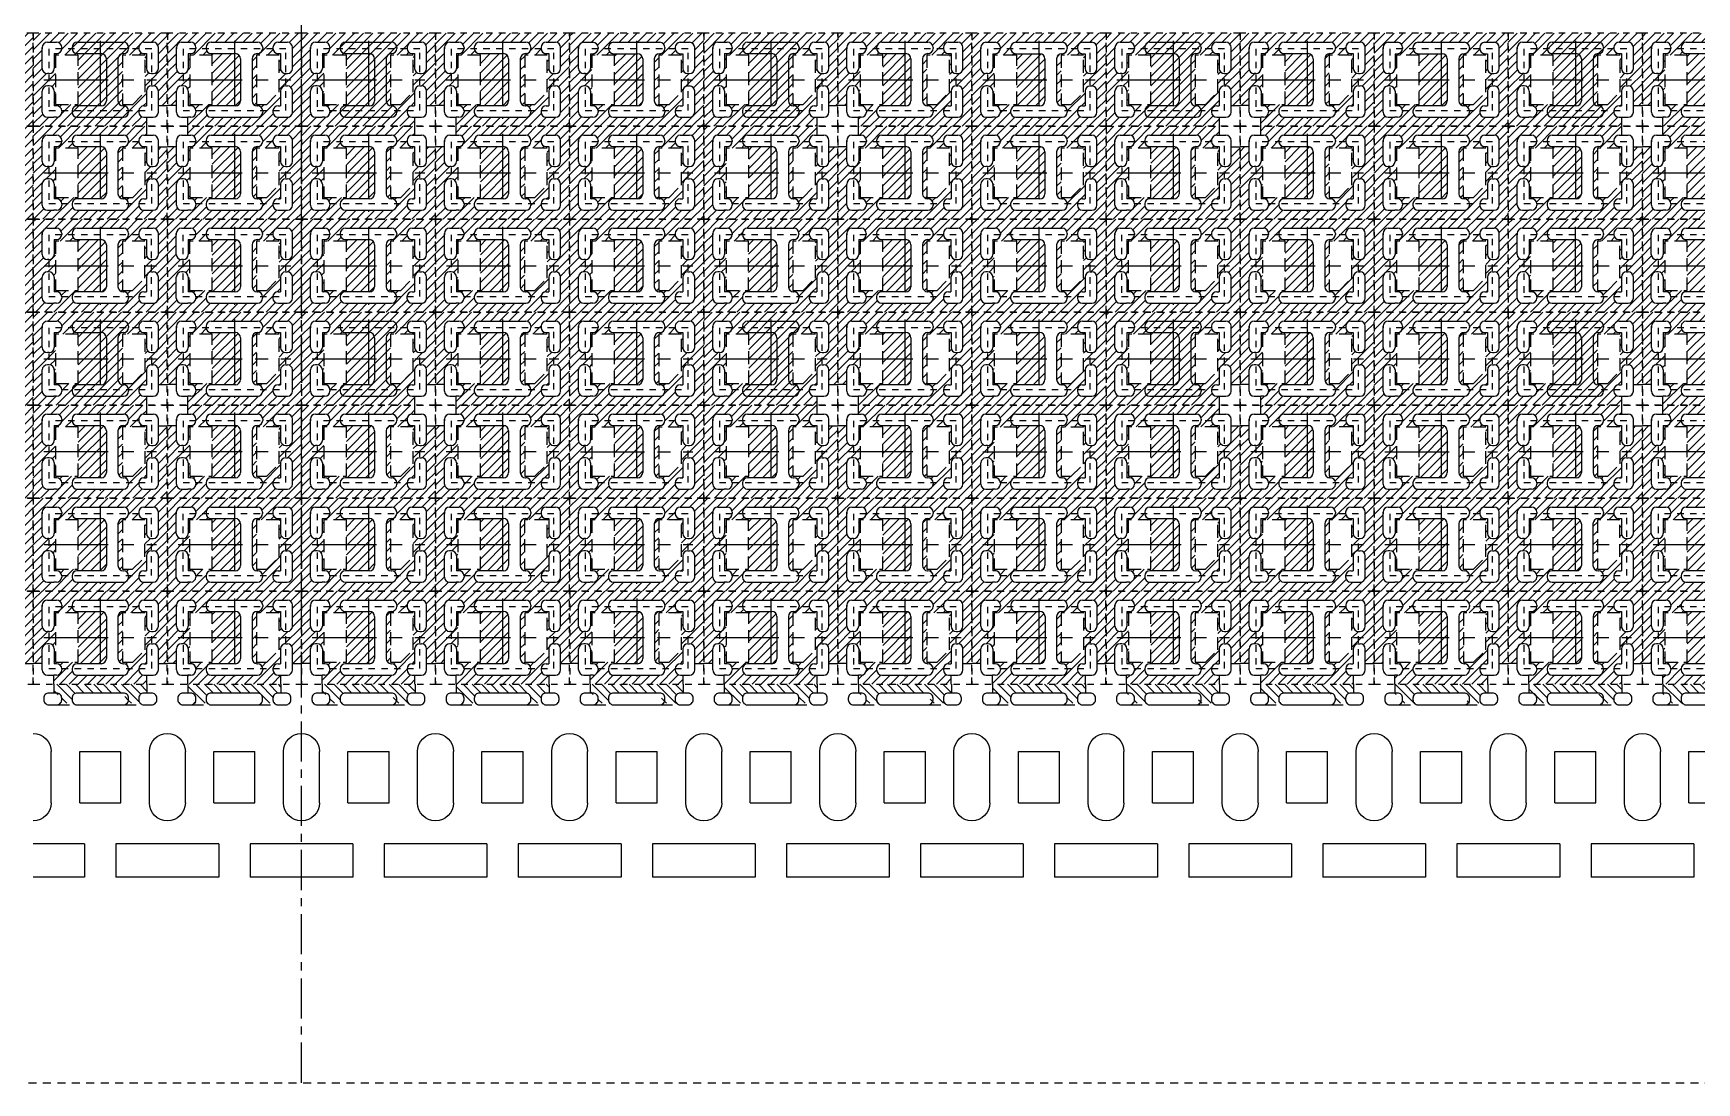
# Model space of a CAD drawing. Extents: x -1061 to -782, y -21 to 162.
# Drawn here: x -1010.1 to -984.2, y 26.06 to 42.4 of the extents above; entities that cross this region are included whole.
import ezdxf

# ---------------------------------------------------------------- set-up
doc = ezdxf.new("R2010")
doc.units = 0
doc.header["$LTSCALE"] = 0.5
for name, pattern in [('CENTER', [2, 1.25, -0.25, 0.25, -0.25]), ('HIDDEN', [0.375, 0.25, -0.125]), ('HIDDEN2', [0.1875, 0.125, -0.0625])]:
    doc.linetypes.add(name, pattern=pattern)
for name, color, linetype in [('B', 5, 'Continuous'), ('C', 1, 'CENTER'), ('H', 4, 'HIDDEN'), ('hatch', 7, 'CENTER'), ('HATCH O-L', 7, 'HIDDEN2'), ('HITACHI', 40, 'HIDDEN'), ('PACKAGE OL', 51, 'HIDDEN2'), ('圖', 7, 'Continuous')]:
    doc.layers.add(name, color=color, linetype=linetype)

# ---------------------------------------------------------------- blocks, each defined once
blk = doc.blocks.new('DFN1006-2L HOR BAR')
at = {"layer": 'hatch'}
h = blk.add_hatch(dxfattribs=at)
h.set_pattern_fill('ANSI31', color=256, scale=0.02)
h.set_pattern_definition([(45, (24.7912, 6.36839), (-0.04490128, 0.04490128), [])])
edge = h.paths.add_edge_path()
edge.add_line((1.042, -0.292), (0.913, -0.292))
edge.add_arc((0.877, -0.327), 0.05, -8.6269, 44.427, ccw=False)
edge.add_arc((0.877, -0.342), 0.05, -90, 8.6269, ccw=False)
edge.add_line((0.877, -0.392), (0.427, -0.392))
edge.add_arc((0.427, -0.342), 0.05, 171.3731, 270, ccw=False)
edge.add_arc((0.427, -0.327), 0.05, 135.573, 188.6269, ccw=False)
edge.add_line((0.392, -0.292), (0.263, -0.292))
edge.add_arc((0.227, -0.327), 0.05, -90, 44.427, ccw=False)
edge.add_line((0.227, -0.377), (0.2, -0.377))
edge.add_line((0.2, -0.377), (0.2, -0.477))
edge.add_line((0.2, -0.477), (1.105, -0.477))
edge.add_line((1.105, -0.477), (1.105, -0.392))
edge.add_line((1.105, -0.392), (1.077, -0.392))
edge.add_arc((1.077, -0.342), 0.05, 171.3731, 270, ccw=False)
edge.add_arc((1.077, -0.327), 0.05, 135.573, 188.6269, ccw=False)
at = {"layer": 'B'}
for p, q in [((0.5, 1.401), (0, 1.401)), ((0.5, 1.077), (0.5, 1.401)), ((1.305, 1.401), (0.805, 1.401)), ((0.805, 1.077), (0.805, 1.401)), ((0.5, 1.077), (0, 1.077)), ((1.305, 1.077), (0.805, 1.077)), ((0.175, 0.676), (0.175, 0.176)), ((0.452, 0.676), (0.852, 0.676)), ((0.452, 0.676), (0.452, 0.176)), ((0.852, 0.676), (0.852, 0.176)), ((1.13, 0.676), (1.13, 0.176)), ((0.452, 0.176), (0.852, 0.176)), ((0.1, -0.327), (0.1, -0.327)), ((0.277, -0.327), (0.277, -0.327)), ((0.377, -0.327), (0.377, -0.327)), ((1.027, -0.327), (1.027, -0.327))]:
    blk.add_line(p, q, dxfattribs=at)
for points in [[(0.152, -0.277), (0.227, -0.277, -0.414214), (0.277, -0.327), (0.277, -0.342, -0.414214), (0.227, -0.392), (0.152, -0.392, -0.414214), (0.102, -0.342), (0.102, -0.327, -0.414214)], [(0.877, -0.277, -0.414214), (0.927, -0.327), (0.927, -0.327), (0.927, -0.342, -0.414214), (0.877, -0.392), (0.427, -0.392, -0.414214), (0.377, -0.342), (0.377, -0.327, -0.414214), (0.427, -0.277)]]:
    blk.add_lwpolyline(points, format="xyb", close=True, dxfattribs=at)
blk.add_lwpolyline([(1.152, -0.277, -0.414214), (1.202, -0.327), (1.202, -0.342, -0.414214), (1.152, -0.392), (1.077, -0.392, -0.414214), (1.027, -0.342), (1.027, -0.327, -0.414214), (1.077, -0.277), (1.155, -0.277)], format="xyb", dxfattribs=at)
for centre, start, end in [((0, 0.676), 0, 90), ((1.305, 0.676), 90, 180), ((0, 0.176), 270, 0), ((1.305, 0.176), 180, 270)]:
    blk.add_arc(centre, 0.175, start, end, dxfattribs=at)
at = {"layer": 'H'}
for p, q in [((0.227, -0.277), (0.427, -0.277)), ((0.877, -0.277), (1.077, -0.277)), ((0.2, -0.479), (0.2, -0.392)), ((1.105, -0.479), (1.105, -0.392)), ((1.205, -0.327), (1.205, -0.327))]:
    blk.add_line(p, q, dxfattribs=at)
blk = doc.blocks.new('DFN1006-2L PACKAGE')
at = {"layer": 'hatch'}
h = blk.add_hatch(dxfattribs=at)
h.set_pattern_fill('ANSI31', color=256, scale=0.02)
h.set_pattern_definition([(45, (528.53349, -41.65396), (-0.0449012806, 0.0449012806), [])])
h.paths.add_polyline_path([(1.205, 0.102), (-0.1, 0.102), (-0.1, -0.803), (1.205, -0.803)])
h.paths.add_polyline_path([(0.037, -0.411), (0.053, -0.411, -0.414214), (0.103, -0.461), (0.103, -0.605), (0.127, -0.605, -0.414214), (0.177, -0.655), (0.177, -0.666, -0.414214), (0.127, -0.716), (0.1, -0.716), (0.037, -0.716, -0.414214), (-0.013, -0.666), (-0.013, -0.461, -0.414214)], flags=16)
h.paths.add_polyline_path([(-0.013, -0.241), (-0.013, -0.036, -0.414214), (0.037, 0.014), (0.127, 0.014, -0.414214), (0.177, -0.036), (0.177, -0.047, -0.414214), (0.127, -0.097), (0.103, -0.097), (0.103, -0.241, -0.414214), (0.053, -0.291), (0.037, -0.291, -0.414214)], flags=16)
h.paths.add_polyline_path([(0.117, -0.111), (0.337, -0.111), (0.337, -0.591), (0.117, -0.591)], flags=16)
h.paths.add_polyline_path([(0.327, -0.605), (0.561, -0.605, 0.414214), (0.611, -0.555), (0.611, -0.147, 0.414214), (0.561, -0.097), (0.327, -0.097, -0.414214), (0.277, -0.047), (0.277, -0.036, -0.414214), (0.327, 0.014), (0.777, 0.014, -0.414214), (0.827, -0.036), (0.827, -0.047, -0.414214), (0.777, -0.097), (0.774, -0.097, 0.414214), (0.724, -0.147), (0.724, -0.555, 0.423299), (0.776, -0.605, -0.423025), (0.827, -0.655), (0.827, -0.666, -0.414214), (0.777, -0.716), (0.327, -0.716, -0.414214), (0.277, -0.666), (0.277, -0.655, -0.414214)], flags=16)
h.paths.add_polyline_path([(0.767, -0.111), (0.987, -0.111), (0.987, -0.471), (0.867, -0.591), (0.767, -0.591)], flags=16)
h.paths.add_polyline_path([(0.977, -0.605), (1.001, -0.605), (1.001, -0.461, -0.414214), (1.051, -0.411), (1.067, -0.411, -0.414214), (1.117, -0.461), (1.117, -0.666, -0.414214), (1.067, -0.716), (1.005, -0.716), (0.977, -0.716, -0.414214), (0.927, -0.666), (0.927, -0.655, -0.414214)], flags=16)
h.paths.add_polyline_path([(0.927, -0.047), (0.927, -0.036, -0.414214), (0.977, 0.014), (1.067, 0.014, -0.414214), (1.117, -0.036), (1.117, -0.241, -0.414214), (1.067, -0.291), (1.051, -0.291, -0.414214), (1.001, -0.241), (1.001, -0.097), (0.977, -0.097, -0.414214)], flags=16)
at = {"layer": 'B'}
for p, q in [((0.037, 0.014), (0.127, 0.014)), ((0.327, 0.014), (0.777, 0.014)), ((0.977, 0.014), (1.067, 0.014)), ((-0.013, -0.241), (-0.013, -0.036)), ((-0.013, -0.036), (-0.013, -0.05)), ((0.103, -0.097), (0.103, -0.241)), ((0.103, -0.097), (0.127, -0.097)), ((0.177, -0.036), (0.177, -0.047)), ((0.277, -0.036), (0.277, -0.047)), ((0.327, -0.097), (0.561, -0.097)), ((0.611, -0.147), (0.611, -0.555)), ((0.724, -0.147), (0.724, -0.555)), ((0.774, -0.097), (0.777, -0.097)), ((0.827, -0.036), (0.827, -0.047)), ((0.927, -0.036), (0.927, -0.047)), ((0.977, -0.097), (1.001, -0.097)), ((1.001, -0.097), (1.001, -0.241)), ((1.117, -0.241), (1.117, -0.036)), ((0.053, -0.291), (0.037, -0.291)), ((0.052, -0.291), (0.052, -0.291)), ((1.051, -0.291), (1.067, -0.291)), ((1.052, -0.291), (1.052, -0.291)), ((-0.013, -0.666), (-0.013, -0.461)), ((0.053, -0.411), (0.037, -0.411)), ((0.052, -0.411), (0.052, -0.411)), ((0.103, -0.461), (0.103, -0.605)), ((1.001, -0.461), (1.001, -0.605)), ((1.051, -0.411), (1.067, -0.411)), ((1.052, -0.411), (1.052, -0.411)), ((1.117, -0.666), (1.117, -0.461)), ((0.127, -0.605), (0.103, -0.605)), ((0.561, -0.605), (0.327, -0.605)), ((0.774, -0.605), (0.777, -0.605)), ((0.977, -0.605), (1.001, -0.605)), ((0.037, -0.716), (0.1, -0.716)), ((0.127, -0.716), (0.1, -0.716)), ((0.177, -0.655), (0.177, -0.666)), ((0.277, -0.655), (0.277, -0.666)), ((0.327, -0.716), (0.777, -0.716)), ((0.827, -0.655), (0.827, -0.666)), ((0.927, -0.655), (0.927, -0.666)), ((0.977, -0.716), (1.005, -0.716)), ((1.005, -0.716), (1.067, -0.716))]:
    blk.add_line(p, q, dxfattribs=at)
for centre, start, end in [((0.037, -0.036), 90, 180), ((0.127, -0.036), 0, 90), ((0.327, -0.036), 90, 180), ((0.777, -0.036), 0, 90), ((0.977, -0.036), 90, 180), ((1.067, -0.036), 0, 90), ((0.127, -0.047), 270, 0), ((0.327, -0.047), 180, 270), ((0.561, -0.147), 0, 90), ((0.774, -0.147), 90, 180), ((0.777, -0.047), 270, 0), ((0.977, -0.047), 180, 270), ((0.037, -0.241), 180, 270), ((0.053, -0.241), 270, 0), ((1.051, -0.241), 180, 270), ((1.067, -0.241), 270, 0), ((0.037, -0.461), 90, 180), ((0.053, -0.461), 0, 90), ((1.051, -0.461), 90, 180), ((1.067, -0.461), 0, 90), ((0.127, -0.655), 0, 90), ((0.327, -0.655), 90, 180), ((0.561, -0.555), 270, 0), ((0.774, -0.555), 180, 270), ((0.777, -0.655), 0, 90), ((0.977, -0.655), 90, 180), ((0.037, -0.666), 180, 270), ((0.127, -0.666), 270, 0), ((0.327, -0.666), 180, 270), ((0.777, -0.666), 270, 0), ((0.977, -0.666), 180, 270), ((1.067, -0.666), 270, 0)]:
    blk.add_arc(centre, 0.05, start, end, dxfattribs=at)
at = {"layer": 'C'}
for p, q in [((0.552, 0.029), (0.552, -0.731)), ((0.005, -0.351), (1.1, -0.351))]:
    blk.add_line(p, q, dxfattribs=at)
at = {"layer": 'H'}
for points in [[(0.337, -0.591), (0.337, -0.111), (0.117, -0.111), (0.117, -0.591)], [(0.867, -0.591), (0.987, -0.471), (0.987, -0.111), (0.767, -0.111), (0.767, -0.591)]]:
    blk.add_lwpolyline(points, close=True, dxfattribs=at)
at = {"layer": 'HATCH O-L'}
blk.add_lwpolyline([(-0.1, 0.102), (-0.1, -0.803), (1.205, -0.803), (1.205, 0.102), (-0.1, 0.102)], dxfattribs=at)
at = {"layer": 'PACKAGE OL'}
blk.add_lwpolyline([(1.052, -0.651), (1.052, -0.051), (0.052, -0.051), (0.052, -0.651)], close=True, dxfattribs=at)
blk = doc.blocks.new('2 LOWER CROSS REF')
at = {"layer": 'hatch'}
h = blk.add_hatch(dxfattribs=at)
h.set_pattern_fill('ANSI31', color=256, scale=0.02)
h.set_pattern_definition([(45, (579.97053, -37.987864), (-0.0449012806, 0.0449012806), [])])
h.paths.add_polyline_path([(0.565, -0.11), (0.565, -0.315, -0.414214), (0.515, -0.365), (0.452, -0.365), (0.425, -0.365, -0.414214), (0.375, -0.315), (0.375, -0.304, -0.414214), (0.425, -0.254), (0.449, -0.254), (0.449, -0.11, -0.414214), (0.499, -0.06), (0.515, -0.06, -0.414214)], flags=16)
h.paths.add_polyline_path([(0.515, 0.06), (0.499, 0.06, -0.414214), (0.449, 0.11), (0.449, 0.254), (0.425, 0.254, -0.414214), (0.375, 0.304), (0.375, 0.315, -0.414214), (0.425, 0.365), (0.515, 0.365, -0.414214), (0.565, 0.315), (0.565, 0.11, -0.414214)], flags=16)
h.paths.add_polyline_path([(0.435, -0.12), (0.315, -0.24), (0.215, -0.24), (0.215, 0.24), (0.435, 0.24)], flags=16)
h.paths.add_polyline_path([(0.275, -0.304), (0.275, -0.315, -0.414214), (0.225, -0.365), (-0.225, -0.365, -0.414214), (-0.275, -0.315), (-0.275, -0.304, -0.414214), (-0.225, -0.254), (0.009, -0.254, 0.414214), (0.059, -0.204), (0.059, 0.204, 0.414214), (0.009, 0.254), (-0.225, 0.254, -0.414214), (-0.275, 0.304), (-0.275, 0.315, -0.414214), (-0.225, 0.365), (0.225, 0.365, -0.414214), (0.275, 0.315), (0.275, 0.304, -0.414214), (0.225, 0.254), (0.222, 0.254, 0.414214), (0.172, 0.204), (0.172, -0.204, 0.423299), (0.224, -0.254, -0.423025)], flags=16)
h.paths.add_polyline_path([(-0.215, -0.24), (-0.435, -0.24), (-0.435, 0.24), (-0.215, 0.24)], flags=16)
h.paths.add_polyline_path([(-0.375, -0.304), (-0.375, -0.315, -0.414214), (-0.425, -0.365), (-0.452, -0.365), (-0.515, -0.365, -0.414214), (-0.565, -0.315), (-0.565, -0.11, -0.414214), (-0.515, -0.06), (-0.499, -0.06, -0.414214), (-0.449, -0.11), (-0.449, -0.254), (-0.425, -0.254, -0.414214)], flags=16)
h.paths.add_polyline_path([(-0.425, 0.254), (-0.449, 0.254), (-0.449, 0.11, -0.414214), (-0.499, 0.06), (-0.515, 0.06, -0.414214), (-0.565, 0.11), (-0.565, 0.315, -0.414214), (-0.515, 0.365), (-0.425, 0.365, -0.414214), (-0.375, 0.315), (-0.375, 0.304, -0.414214)], flags=16)
h.paths.add_polyline_path([(-0.652, 0.452), (-0.652, -0.251), (-0.565, -0.251), (-0.565, -0.315, 0.414214), (-0.515, -0.365), (-0.452, -0.365), (-0.452, -0.452), (0.452, -0.452), (0.452, -0.365), (0.515, -0.365, 0.414214), (0.565, -0.315), (0.565, -0.251), (0.652, -0.251), (0.652, 0.452)])
at = {"layer": 'B'}
for p, q in [((-0.515, 0.365), (-0.425, 0.365)), ((-0.225, 0.365), (0.225, 0.365)), ((0.425, 0.365), (0.515, 0.365)), ((-0.565, 0.11), (-0.565, 0.315)), ((-0.565, 0.315), (-0.565, 0.301)), ((-0.449, 0.254), (-0.449, 0.11)), ((-0.449, 0.254), (-0.425, 0.254)), ((-0.375, 0.315), (-0.375, 0.304)), ((-0.275, 0.315), (-0.275, 0.304)), ((-0.225, 0.254), (0.009, 0.254)), ((0.059, 0.204), (0.059, -0.204)), ((0.172, 0.204), (0.172, -0.204)), ((0.222, 0.254), (0.225, 0.254)), ((0.275, 0.315), (0.275, 0.304)), ((0.375, 0.315), (0.375, 0.304)), ((0.425, 0.254), (0.449, 0.254)), ((0.449, 0.254), (0.449, 0.11)), ((0.565, 0.11), (0.565, 0.315)), ((-0.499, 0.06), (-0.515, 0.06)), ((-0.5, 0.06), (-0.5, 0.06)), ((0.499, 0.06), (0.515, 0.06)), ((0.5, 0.06), (0.5, 0.06)), ((-0.565, -0.315), (-0.565, -0.11)), ((-0.499, -0.06), (-0.515, -0.06)), ((-0.5, -0.06), (-0.5, -0.06)), ((-0.449, -0.11), (-0.449, -0.254)), ((0.449, -0.11), (0.449, -0.254)), ((0.499, -0.06), (0.515, -0.06)), ((0.5, -0.06), (0.5, -0.06)), ((0.565, -0.315), (0.565, -0.11)), ((-0.425, -0.254), (-0.449, -0.254)), ((-0.375, -0.304), (-0.375, -0.315)), ((-0.275, -0.304), (-0.275, -0.315)), ((0.009, -0.254), (-0.225, -0.254)), ((0.222, -0.254), (0.225, -0.254)), ((0.275, -0.304), (0.275, -0.315)), ((0.375, -0.304), (0.375, -0.315)), ((0.425, -0.254), (0.449, -0.254)), ((-0.515, -0.365), (-0.452, -0.365)), ((-0.425, -0.365), (-0.452, -0.365)), ((-0.225, -0.365), (0.225, -0.365)), ((0.425, -0.365), (0.452, -0.365)), ((0.452, -0.365), (0.515, -0.365))]:
    blk.add_line(p, q, dxfattribs=at)
for centre, start, end in [((-0.515, 0.315), 90, 180), ((-0.425, 0.315), 0, 90), ((-0.225, 0.315), 90, 180), ((0.225, 0.315), 0, 90), ((0.425, 0.315), 90, 180), ((0.515, 0.315), 0, 90), ((-0.425, 0.304), 270, 0), ((-0.225, 0.304), 180, 270), ((0.009, 0.204), 0, 90), ((0.222, 0.204), 90, 180), ((0.225, 0.304), 270, 0), ((0.425, 0.304), 180, 270), ((-0.515, 0.11), 180, 270), ((-0.499, 0.11), 270, 0), ((0.499, 0.11), 180, 270), ((0.515, 0.11), 270, 0), ((-0.515, -0.11), 90, 180), ((-0.499, -0.11), 0, 90), ((0.499, -0.11), 90, 180), ((0.515, -0.11), 0, 90), ((-0.515, -0.315), 180, 270), ((-0.425, -0.304), 0, 90), ((-0.425, -0.315), 270, 0), ((-0.225, -0.304), 90, 180), ((-0.225, -0.315), 180, 270), ((0.009, -0.204), 270, 0), ((0.222, -0.204), 180, 270), ((0.225, -0.304), 0, 90), ((0.225, -0.315), 270, 0), ((0.425, -0.304), 90, 180), ((0.425, -0.315), 180, 270), ((0.515, -0.315), 270, 0)]:
    blk.add_arc(centre, 0.05, start, end, dxfattribs=at)
at = {"layer": 'C'}
for p, q in [((0, 0.38), (0, -0.38)), ((-0.548, 0), (0.548, 0))]:
    blk.add_line(p, q, dxfattribs=at)
at = {"layer": 'H', "color": 6}
for p, q in [((-0.565, -0.251), (-0.652, -0.251)), ((0.565, -0.251), (0.652, -0.251)), ((-0.452, -0.452), (-0.452, -0.365)), ((0.452, -0.452), (0.452, -0.365))]:
    blk.add_line(p, q, dxfattribs=at)
at = {"layer": 'H'}
for points in [[(-0.215, -0.24), (-0.215, 0.24), (-0.435, 0.24), (-0.435, -0.24)], [(0.315, -0.24), (0.435, -0.12), (0.435, 0.24), (0.215, 0.24), (0.215, -0.24)]]:
    blk.add_lwpolyline(points, close=True, dxfattribs=at)
at = {"layer": 'HATCH O-L'}
blk.add_lwpolyline([(-0.652, 0.452), (-0.652, -0.452), (0.652, -0.452), (0.652, 0.452), (-0.652, 0.452)], dxfattribs=at)
at = {"layer": 'PACKAGE OL'}
blk.add_lwpolyline([(0.5, -0.3), (0.5, 0.3), (-0.5, 0.3), (-0.5, -0.3)], close=True, dxfattribs=at)
blk = doc.blocks.new('LOWER LEFT CROSS')
at = {"layer": 'hatch'}
h = blk.add_hatch(dxfattribs=at)
h.set_pattern_fill('ANSI31', color=256, scale=0.02)
h.set_pattern_definition([(45, (581.53627, -39.15142), (-0.0449012806, 0.0449012806), [])])
h.paths.add_polyline_path([(-0.215, -0.24), (-0.435, -0.24), (-0.435, 0.24), (-0.215, 0.24)], flags=16)
h.paths.add_polyline_path([(0.215, 0.24), (0.435, 0.24), (0.435, -0.12), (0.315, -0.24), (0.215, -0.24)], flags=16)
h.paths.add_polyline_path([(-0.425, 0.254), (-0.449, 0.254), (-0.449, 0.11, -0.414214), (-0.499, 0.06), (-0.515, 0.06, -0.414214), (-0.565, 0.11), (-0.565, 0.315, -0.414214), (-0.515, 0.365), (-0.425, 0.365, -0.414214), (-0.375, 0.315), (-0.375, 0.304, -0.414214)], flags=16)
h.paths.add_polyline_path([(-0.449, -0.11), (-0.449, -0.254), (-0.425, -0.254, -0.414214), (-0.375, -0.304), (-0.375, -0.315, -0.414214), (-0.425, -0.365), (-0.452, -0.365), (-0.515, -0.365, -0.414214), (-0.565, -0.315), (-0.565, -0.11, -0.414214), (-0.515, -0.06), (-0.499, -0.06, -0.414214)], flags=16)
h.paths.add_polyline_path([(0.375, 0.304), (0.375, 0.315, -0.414214), (0.425, 0.365), (0.515, 0.365, -0.414214), (0.565, 0.315), (0.565, 0.11, -0.414214), (0.515, 0.06), (0.499, 0.06, -0.414214), (0.449, 0.11), (0.449, 0.254), (0.425, 0.254, -0.414214)], flags=16)
h.paths.add_polyline_path([(0.499, -0.06), (0.515, -0.06, -0.414214), (0.565, -0.11), (0.565, -0.315, -0.414214), (0.515, -0.365), (0.452, -0.365), (0.425, -0.365, -0.414214), (0.375, -0.315), (0.375, -0.304, -0.414214), (0.425, -0.254), (0.449, -0.254), (0.449, -0.11, -0.414214)], flags=16)
h.paths.add_polyline_path([(-0.652, 0.452), (-0.652, -0.452), (0.452, -0.452), (0.452, -0.365), (0.515, -0.365, 0.414214), (0.565, -0.315), (0.565, -0.251), (0.652, -0.251), (0.652, 0.452)])
at = {"layer": 'B'}
for p, q in [((-0.515, 0.365), (-0.425, 0.365)), ((-0.225, 0.365), (0.225, 0.365)), ((0.425, 0.365), (0.515, 0.365)), ((-0.565, 0.11), (-0.565, 0.315)), ((-0.565, 0.315), (-0.565, 0.301)), ((-0.449, 0.254), (-0.449, 0.11)), ((-0.449, 0.254), (-0.425, 0.254)), ((-0.375, 0.315), (-0.375, 0.304)), ((-0.275, 0.315), (-0.275, 0.304)), ((-0.225, 0.254), (0.009, 0.254)), ((0.059, 0.204), (0.059, -0.204)), ((0.172, 0.204), (0.172, -0.204)), ((0.222, 0.254), (0.225, 0.254)), ((0.275, 0.315), (0.275, 0.304)), ((0.375, 0.315), (0.375, 0.304)), ((0.425, 0.254), (0.449, 0.254)), ((0.449, 0.254), (0.449, 0.11)), ((0.565, 0.11), (0.565, 0.315)), ((-0.499, 0.06), (-0.515, 0.06)), ((-0.5, 0.06), (-0.5, 0.06)), ((0.499, 0.06), (0.515, 0.06)), ((0.5, 0.06), (0.5, 0.06)), ((-0.565, -0.315), (-0.565, -0.11)), ((-0.499, -0.06), (-0.515, -0.06)), ((-0.5, -0.06), (-0.5, -0.06)), ((-0.449, -0.11), (-0.449, -0.254)), ((0.449, -0.11), (0.449, -0.254)), ((0.499, -0.06), (0.515, -0.06)), ((0.5, -0.06), (0.5, -0.06)), ((0.565, -0.315), (0.565, -0.11)), ((-0.425, -0.254), (-0.449, -0.254)), ((-0.375, -0.304), (-0.375, -0.315)), ((-0.275, -0.304), (-0.275, -0.315)), ((0.009, -0.254), (-0.225, -0.254)), ((0.222, -0.254), (0.225, -0.254)), ((0.275, -0.304), (0.275, -0.315)), ((0.375, -0.304), (0.375, -0.315)), ((0.425, -0.254), (0.449, -0.254)), ((-0.515, -0.365), (-0.452, -0.365)), ((-0.425, -0.365), (-0.452, -0.365)), ((-0.225, -0.365), (0.225, -0.365)), ((0.425, -0.365), (0.452, -0.365)), ((0.452, -0.365), (0.515, -0.365))]:
    blk.add_line(p, q, dxfattribs=at)
for centre, start, end in [((-0.515, 0.315), 90, 180), ((-0.425, 0.315), 0, 90), ((-0.225, 0.315), 90, 180), ((0.225, 0.315), 0, 90), ((0.425, 0.315), 90, 180), ((0.515, 0.315), 0, 90), ((-0.425, 0.304), 270, 0), ((-0.225, 0.304), 180, 270), ((0.009, 0.204), 0, 90), ((0.222, 0.204), 90, 180), ((0.225, 0.304), 270, 0), ((0.425, 0.304), 180, 270), ((-0.515, 0.11), 180, 270), ((-0.499, 0.11), 270, 0), ((0.499, 0.11), 180, 270), ((0.515, 0.11), 270, 0), ((-0.515, -0.11), 90, 180), ((-0.499, -0.11), 0, 90), ((0.499, -0.11), 90, 180), ((0.515, -0.11), 0, 90), ((-0.515, -0.315), 180, 270), ((-0.425, -0.304), 0, 90), ((-0.425, -0.315), 270, 0), ((-0.225, -0.304), 90, 180), ((-0.225, -0.315), 180, 270), ((0.009, -0.204), 270, 0), ((0.222, -0.204), 180, 270), ((0.225, -0.304), 0, 90), ((0.225, -0.315), 270, 0), ((0.425, -0.304), 90, 180), ((0.425, -0.315), 180, 270), ((0.515, -0.315), 270, 0)]:
    blk.add_arc(centre, 0.05, start, end, dxfattribs=at)
at = {"layer": 'C'}
for p, q in [((0, 0.38), (0, -0.38)), ((-0.548, 0), (0.548, 0))]:
    blk.add_line(p, q, dxfattribs=at)
at = {"layer": 'H', "color": 6}
for p, q in [((0.565, -0.251), (0.652, -0.251)), ((0.452, -0.452), (0.452, -0.365))]:
    blk.add_line(p, q, dxfattribs=at)
at = {"layer": 'H'}
for points in [[(-0.215, -0.24), (-0.215, 0.24), (-0.435, 0.24), (-0.435, -0.24)], [(0.315, -0.24), (0.435, -0.12), (0.435, 0.24), (0.215, 0.24), (0.215, -0.24)]]:
    blk.add_lwpolyline(points, close=True, dxfattribs=at)
at = {"layer": 'HATCH O-L'}
blk.add_lwpolyline([(-0.652, 0.452), (-0.652, -0.452), (0.652, -0.452), (0.652, 0.452), (-0.652, 0.452)], dxfattribs=at)
at = {"layer": 'PACKAGE OL'}
blk.add_lwpolyline([(0.5, -0.3), (0.5, 0.3), (-0.5, 0.3), (-0.5, -0.3)], close=True, dxfattribs=at)
blk = doc.blocks.new('LOWER CROSS REF')
at = {"layer": 'hatch'}
h = blk.add_hatch(dxfattribs=at)
h.set_pattern_fill('ANSI31', color=256, scale=0.02)
h.set_pattern_definition([(45, (581.53627, -39.14559), (-0.0449012806, 0.0449012806), [])])
h.paths.add_polyline_path([(0.652, -0.452), (0.652, 0.452), (-0.652, 0.452), (-0.652, -0.251), (-0.565, -0.251), (-0.565, -0.11, -0.414214), (-0.515, -0.06), (-0.499, -0.06, -0.414214), (-0.449, -0.11), (-0.449, -0.254), (-0.425, -0.254, -0.414214), (-0.375, -0.304), (-0.375, -0.315, -0.414214), (-0.425, -0.365), (-0.452, -0.365), (-0.452, -0.452)])
h.paths.add_polyline_path([(-0.275, -0.315), (-0.275, -0.304, -0.414214), (-0.225, -0.254), (0.009, -0.254, 0.414214), (0.059, -0.204), (0.059, 0.204, 0.414214), (0.009, 0.254), (-0.225, 0.254, -0.414214), (-0.275, 0.304), (-0.275, 0.315, -0.414214), (-0.225, 0.365), (0.225, 0.365, -0.414214), (0.275, 0.315), (0.275, 0.304, -0.414214), (0.225, 0.254), (0.222, 0.254, 0.414214), (0.172, 0.204), (0.172, -0.204, 0.414214), (0.222, -0.254), (0.225, -0.254, -0.414214), (0.275, -0.304), (0.275, -0.315, -0.414214), (0.225, -0.365), (-0.225, -0.365, -0.414214)], flags=16)
h.paths.add_polyline_path([(-0.435, -0.24), (-0.435, 0.24), (-0.215, 0.24), (-0.215, -0.24)], flags=16)
h.paths.add_polyline_path([(-0.499, 0.06), (-0.515, 0.06, -0.414214), (-0.565, 0.11), (-0.565, 0.315, -0.414214), (-0.515, 0.365), (-0.425, 0.365, -0.414214), (-0.375, 0.315), (-0.375, 0.304, -0.414214), (-0.425, 0.254), (-0.449, 0.254), (-0.449, 0.11, -0.414214)], flags=16)
h.paths.add_polyline_path([(0.215, -0.24), (0.215, 0.24), (0.435, 0.24), (0.435, -0.12), (0.315, -0.24)], flags=16)
h.paths.add_polyline_path([(0.375, -0.315), (0.375, -0.304, -0.414214), (0.425, -0.254), (0.449, -0.254), (0.449, -0.11, -0.414214), (0.499, -0.06), (0.515, -0.06, -0.414214), (0.565, -0.11), (0.565, -0.315, -0.414214), (0.515, -0.365), (0.452, -0.365), (0.425, -0.365, -0.414214)], flags=16)
h.paths.add_polyline_path([(0.449, 0.11), (0.449, 0.254), (0.425, 0.254, -0.414214), (0.375, 0.304), (0.375, 0.315, -0.414214), (0.425, 0.365), (0.515, 0.365, -0.414214), (0.565, 0.315), (0.565, 0.11, -0.414214), (0.515, 0.06), (0.499, 0.06, -0.414214)], flags=16)
at = {"layer": 'B'}
for p, q in [((-0.515, 0.365), (-0.425, 0.365)), ((-0.225, 0.365), (0.225, 0.365)), ((0.425, 0.365), (0.515, 0.365)), ((-0.565, 0.11), (-0.565, 0.315)), ((-0.565, 0.315), (-0.565, 0.301)), ((-0.449, 0.254), (-0.449, 0.11)), ((-0.449, 0.254), (-0.425, 0.254)), ((-0.375, 0.315), (-0.375, 0.304)), ((-0.275, 0.315), (-0.275, 0.304)), ((-0.225, 0.254), (0.009, 0.254)), ((0.059, 0.204), (0.059, -0.204)), ((0.172, 0.204), (0.172, -0.204)), ((0.222, 0.254), (0.225, 0.254)), ((0.275, 0.315), (0.275, 0.304)), ((0.375, 0.315), (0.375, 0.304)), ((0.425, 0.254), (0.449, 0.254)), ((0.449, 0.254), (0.449, 0.11)), ((0.565, 0.11), (0.565, 0.315)), ((-0.499, 0.06), (-0.515, 0.06)), ((-0.5, 0.06), (-0.5, 0.06)), ((0.499, 0.06), (0.515, 0.06)), ((0.5, 0.06), (0.5, 0.06)), ((-0.565, -0.315), (-0.565, -0.11)), ((-0.499, -0.06), (-0.515, -0.06)), ((-0.5, -0.06), (-0.5, -0.06)), ((-0.449, -0.11), (-0.449, -0.254)), ((0.449, -0.11), (0.449, -0.254)), ((0.499, -0.06), (0.515, -0.06)), ((0.5, -0.06), (0.5, -0.06)), ((0.565, -0.315), (0.565, -0.11)), ((-0.425, -0.254), (-0.449, -0.254)), ((-0.375, -0.304), (-0.375, -0.315)), ((-0.275, -0.304), (-0.275, -0.315)), ((0.009, -0.254), (-0.225, -0.254)), ((0.222, -0.254), (0.225, -0.254)), ((0.275, -0.304), (0.275, -0.315)), ((0.375, -0.304), (0.375, -0.315)), ((0.425, -0.254), (0.449, -0.254)), ((-0.515, -0.365), (-0.452, -0.365)), ((-0.425, -0.365), (-0.452, -0.365)), ((-0.225, -0.365), (0.225, -0.365)), ((0.425, -0.365), (0.452, -0.365)), ((0.452, -0.365), (0.515, -0.365))]:
    blk.add_line(p, q, dxfattribs=at)
for centre, start, end in [((-0.515, 0.315), 90, 180), ((-0.425, 0.315), 0, 90), ((-0.225, 0.315), 90, 180), ((0.225, 0.315), 0, 90), ((0.425, 0.315), 90, 180), ((0.515, 0.315), 0, 90), ((-0.425, 0.304), 270, 0), ((-0.225, 0.304), 180, 270), ((0.009, 0.204), 0, 90), ((0.222, 0.204), 90, 180), ((0.225, 0.304), 270, 0), ((0.425, 0.304), 180, 270), ((-0.515, 0.11), 180, 270), ((-0.499, 0.11), 270, 0), ((0.499, 0.11), 180, 270), ((0.515, 0.11), 270, 0), ((-0.515, -0.11), 90, 180), ((-0.499, -0.11), 0, 90), ((0.499, -0.11), 90, 180), ((0.515, -0.11), 0, 90), ((-0.515, -0.315), 180, 270), ((-0.425, -0.304), 0, 90), ((-0.425, -0.315), 270, 0), ((-0.225, -0.304), 90, 180), ((-0.225, -0.315), 180, 270), ((0.009, -0.204), 270, 0), ((0.222, -0.204), 180, 270), ((0.225, -0.304), 0, 90), ((0.225, -0.315), 270, 0), ((0.425, -0.304), 90, 180), ((0.425, -0.315), 180, 270), ((0.515, -0.315), 270, 0)]:
    blk.add_arc(centre, 0.05, start, end, dxfattribs=at)
at = {"layer": 'C'}
for p, q in [((0, 0.38), (0, -0.38)), ((-0.548, 0), (0.548, 0))]:
    blk.add_line(p, q, dxfattribs=at)
at = {"layer": 'H', "color": 6}
for p, q in [((-0.565, -0.251), (-0.652, -0.251)), ((-0.452, -0.452), (-0.452, -0.365))]:
    blk.add_line(p, q, dxfattribs=at)
at = {"layer": 'H'}
for points in [[(-0.215, -0.24), (-0.215, 0.24), (-0.435, 0.24), (-0.435, -0.24)], [(0.315, -0.24), (0.435, -0.12), (0.435, 0.24), (0.215, 0.24), (0.215, -0.24)]]:
    blk.add_lwpolyline(points, close=True, dxfattribs=at)
at = {"layer": 'HATCH O-L'}
blk.add_lwpolyline([(-0.652, 0.452), (-0.652, -0.452), (0.652, -0.452), (0.652, 0.452), (-0.652, 0.452)], dxfattribs=at)
at = {"layer": 'PACKAGE OL'}
blk.add_lwpolyline([(0.5, -0.3), (0.5, 0.3), (-0.5, 0.3), (-0.5, -0.3)], close=True, dxfattribs=at)
blk = doc.blocks.new('UPPER RIGHT CROSS')
at = {"layer": 'hatch'}
h = blk.add_hatch(dxfattribs=at)
h.set_pattern_fill('ANSI31', color=256, scale=0.02)
h.set_pattern_definition([(45, (579.97371, -40.20884), (-0.0449012806, 0.0449012806), [])])
h.paths.add_polyline_path([(-0.652, 0.452), (-0.652, -0.452), (0.652, -0.452), (0.652, 0.251), (0.565, 0.251), (0.565, 0.11, -0.414214), (0.515, 0.06), (0.499, 0.06, -0.414214), (0.449, 0.11), (0.449, 0.254), (0.425, 0.254, -0.414214), (0.375, 0.304), (0.375, 0.315, -0.414214), (0.425, 0.365), (0.452, 0.365), (0.452, 0.452)])
h.paths.add_polyline_path([(-0.375, 0.315), (-0.375, 0.304, -0.414214), (-0.425, 0.254), (-0.449, 0.254), (-0.449, 0.11, -0.414214), (-0.499, 0.06), (-0.515, 0.06, -0.414214), (-0.565, 0.11), (-0.565, 0.315, -0.414214), (-0.515, 0.365), (-0.425, 0.365, -0.414214)], flags=16)
h.paths.add_polyline_path([(-0.225, 0.365), (0.225, 0.365, -0.414214), (0.275, 0.315), (0.275, 0.304, -0.414214), (0.225, 0.254), (0.222, 0.254, 0.414214), (0.172, 0.204), (0.172, -0.204, 0.423299), (0.224, -0.254, -0.423025), (0.275, -0.304), (0.275, -0.315, -0.414214), (0.225, -0.365), (-0.225, -0.365, -0.414214), (-0.275, -0.315), (-0.275, -0.304, -0.414214), (-0.225, -0.254), (0.009, -0.254, 0.414214), (0.059, -0.204), (0.059, 0.204, 0.414214), (0.009, 0.254), (-0.225, 0.254, -0.414214), (-0.275, 0.304), (-0.275, 0.315, -0.414214)], flags=16)
h.paths.add_polyline_path([(-0.215, 0.24), (-0.215, -0.24), (-0.435, -0.24), (-0.435, 0.24)], flags=16)
h.paths.add_polyline_path([(-0.449, -0.11), (-0.449, -0.254), (-0.425, -0.254, -0.414214), (-0.375, -0.304), (-0.375, -0.315, -0.414214), (-0.425, -0.365), (-0.452, -0.365), (-0.515, -0.365, -0.414214), (-0.565, -0.315), (-0.565, -0.11, -0.414214), (-0.515, -0.06), (-0.499, -0.06, -0.414214)], flags=16)
h.paths.add_polyline_path([(0.215, 0.24), (0.435, 0.24), (0.435, -0.12), (0.315, -0.24), (0.215, -0.24)], flags=16)
h.paths.add_polyline_path([(0.499, -0.06), (0.515, -0.06, -0.414214), (0.565, -0.11), (0.565, -0.315, -0.414214), (0.515, -0.365), (0.452, -0.365), (0.425, -0.365, -0.414214), (0.375, -0.315), (0.375, -0.304, -0.414214), (0.425, -0.254), (0.449, -0.254), (0.449, -0.11, -0.414214)], flags=16)
at = {"layer": 'B'}
for p, q in [((-0.515, 0.365), (-0.425, 0.365)), ((-0.225, 0.365), (0.225, 0.365)), ((0.425, 0.365), (0.515, 0.365)), ((-0.565, 0.11), (-0.565, 0.315)), ((-0.565, 0.315), (-0.565, 0.301)), ((-0.449, 0.254), (-0.449, 0.11)), ((-0.449, 0.254), (-0.425, 0.254)), ((-0.375, 0.315), (-0.375, 0.304)), ((-0.275, 0.315), (-0.275, 0.304)), ((-0.225, 0.254), (0.009, 0.254)), ((0.059, 0.204), (0.059, -0.204)), ((0.172, 0.204), (0.172, -0.204)), ((0.222, 0.254), (0.225, 0.254)), ((0.275, 0.315), (0.275, 0.304)), ((0.375, 0.315), (0.375, 0.304)), ((0.425, 0.254), (0.449, 0.254)), ((0.449, 0.254), (0.449, 0.11)), ((0.565, 0.11), (0.565, 0.315)), ((-0.499, 0.06), (-0.515, 0.06)), ((-0.5, 0.06), (-0.5, 0.06)), ((0.499, 0.06), (0.515, 0.06)), ((0.5, 0.06), (0.5, 0.06)), ((-0.565, -0.315), (-0.565, -0.11)), ((-0.499, -0.06), (-0.515, -0.06)), ((-0.5, -0.06), (-0.5, -0.06)), ((-0.449, -0.11), (-0.449, -0.254)), ((0.449, -0.11), (0.449, -0.254)), ((0.499, -0.06), (0.515, -0.06)), ((0.5, -0.06), (0.5, -0.06)), ((0.565, -0.315), (0.565, -0.11)), ((-0.425, -0.254), (-0.449, -0.254)), ((-0.375, -0.304), (-0.375, -0.315)), ((-0.275, -0.304), (-0.275, -0.315)), ((0.009, -0.254), (-0.225, -0.254)), ((0.222, -0.254), (0.225, -0.254)), ((0.275, -0.304), (0.275, -0.315)), ((0.375, -0.304), (0.375, -0.315)), ((0.425, -0.254), (0.449, -0.254)), ((-0.515, -0.365), (-0.452, -0.365)), ((-0.425, -0.365), (-0.452, -0.365)), ((-0.225, -0.365), (0.225, -0.365)), ((0.425, -0.365), (0.452, -0.365)), ((0.452, -0.365), (0.515, -0.365))]:
    blk.add_line(p, q, dxfattribs=at)
for centre, start, end in [((-0.515, 0.315), 90, 180), ((-0.425, 0.315), 0, 90), ((-0.225, 0.315), 90, 180), ((0.225, 0.315), 0, 90), ((0.425, 0.315), 90, 180), ((0.515, 0.315), 0, 90), ((-0.425, 0.304), 270, 0), ((-0.225, 0.304), 180, 270), ((0.009, 0.204), 0, 90), ((0.222, 0.204), 90, 180), ((0.225, 0.304), 270, 0), ((0.425, 0.304), 180, 270), ((-0.515, 0.11), 180, 270), ((-0.499, 0.11), 270, 0), ((0.499, 0.11), 180, 270), ((0.515, 0.11), 270, 0), ((-0.515, -0.11), 90, 180), ((-0.499, -0.11), 0, 90), ((0.499, -0.11), 90, 180), ((0.515, -0.11), 0, 90), ((-0.515, -0.315), 180, 270), ((-0.425, -0.304), 0, 90), ((-0.425, -0.315), 270, 0), ((-0.225, -0.304), 90, 180), ((-0.225, -0.315), 180, 270), ((0.009, -0.204), 270, 0), ((0.222, -0.204), 180, 270), ((0.225, -0.304), 0, 90), ((0.225, -0.315), 270, 0), ((0.425, -0.304), 90, 180), ((0.425, -0.315), 180, 270), ((0.515, -0.315), 270, 0)]:
    blk.add_arc(centre, 0.05, start, end, dxfattribs=at)
at = {"layer": 'C'}
for p, q in [((0, 0.38), (0, -0.38)), ((-0.548, 0), (0.548, 0))]:
    blk.add_line(p, q, dxfattribs=at)
at = {"layer": 'H', "color": 6}
for p, q in [((0.452, 0.365), (0.452, 0.452)), ((0.565, 0.251), (0.652, 0.251))]:
    blk.add_line(p, q, dxfattribs=at)
at = {"layer": 'H'}
for points in [[(-0.215, -0.24), (-0.215, 0.24), (-0.435, 0.24), (-0.435, -0.24)], [(0.315, -0.24), (0.435, -0.12), (0.435, 0.24), (0.215, 0.24), (0.215, -0.24)]]:
    blk.add_lwpolyline(points, close=True, dxfattribs=at)
at = {"layer": 'HATCH O-L'}
blk.add_lwpolyline([(-0.652, 0.452), (-0.652, -0.452), (0.652, -0.452), (0.652, 0.452), (-0.652, 0.452)], dxfattribs=at)
at = {"layer": 'PACKAGE OL'}
blk.add_lwpolyline([(0.5, -0.3), (0.5, 0.3), (-0.5, 0.3), (-0.5, -0.3)], close=True, dxfattribs=at)
blk = doc.blocks.new('UPPER LEFT CROSS')
at = {"layer": 'hatch'}
h = blk.add_hatch(dxfattribs=at)
h.set_pattern_fill('ANSI31', color=256, scale=0.02)
h.set_pattern_definition([(45, (581.53627, -40.20884), (-0.0449012806, 0.0449012806), [])])
h.paths.add_polyline_path([(-0.452, 0.452), (-0.452, 0.365), (-0.425, 0.365, -0.414214), (-0.375, 0.315), (-0.375, 0.304, -0.414214), (-0.425, 0.254), (-0.449, 0.254), (-0.449, 0.11, -0.414214), (-0.499, 0.06), (-0.515, 0.06, -0.414214), (-0.565, 0.11), (-0.565, 0.251), (-0.652, 0.251), (-0.652, -0.452), (0.652, -0.452), (0.652, 0.452)])
h.paths.add_polyline_path([(-0.225, 0.365), (0.225, 0.365, -0.414214), (0.275, 0.315), (0.275, 0.304, -0.414214), (0.225, 0.254), (0.222, 0.254, 0.414214), (0.172, 0.204), (0.172, -0.204, 0.423299), (0.224, -0.254, -0.423025), (0.275, -0.304), (0.275, -0.315, -0.414214), (0.225, -0.365), (-0.225, -0.365, -0.414214), (-0.275, -0.315), (-0.275, -0.304, -0.414214), (-0.225, -0.254), (0.009, -0.254, 0.414214), (0.059, -0.204), (0.059, 0.204, 0.414214), (0.009, 0.254), (-0.225, 0.254, -0.414214), (-0.275, 0.304), (-0.275, 0.315, -0.414214)], flags=16)
h.paths.add_polyline_path([(-0.215, 0.24), (-0.215, -0.24), (-0.435, -0.24), (-0.435, 0.24)], flags=16)
h.paths.add_polyline_path([(-0.449, -0.11), (-0.449, -0.254), (-0.425, -0.254, -0.414214), (-0.375, -0.304), (-0.375, -0.315, -0.414214), (-0.425, -0.365), (-0.452, -0.365), (-0.515, -0.365, -0.414214), (-0.565, -0.315), (-0.565, -0.11, -0.414214), (-0.515, -0.06), (-0.499, -0.06, -0.414214)], flags=16)
h.paths.add_polyline_path([(0.215, 0.24), (0.435, 0.24), (0.435, -0.12), (0.315, -0.24), (0.215, -0.24)], flags=16)
h.paths.add_polyline_path([(0.425, 0.365), (0.515, 0.365, -0.414214), (0.565, 0.315), (0.565, 0.11, -0.414214), (0.515, 0.06), (0.499, 0.06, -0.414214), (0.449, 0.11), (0.449, 0.254), (0.425, 0.254, -0.414214), (0.375, 0.304), (0.375, 0.315, -0.414214)], flags=16)
h.paths.add_polyline_path([(0.499, -0.06), (0.515, -0.06, -0.414214), (0.565, -0.11), (0.565, -0.315, -0.414214), (0.515, -0.365), (0.452, -0.365), (0.425, -0.365, -0.414214), (0.375, -0.315), (0.375, -0.304, -0.414214), (0.425, -0.254), (0.449, -0.254), (0.449, -0.11, -0.414214)], flags=16)
at = {"layer": 'B'}
for p, q in [((-0.515, 0.365), (-0.425, 0.365)), ((-0.225, 0.365), (0.225, 0.365)), ((0.425, 0.365), (0.515, 0.365)), ((-0.565, 0.11), (-0.565, 0.315)), ((-0.565, 0.315), (-0.565, 0.301)), ((-0.449, 0.254), (-0.449, 0.11)), ((-0.449, 0.254), (-0.425, 0.254)), ((-0.375, 0.315), (-0.375, 0.304)), ((-0.275, 0.315), (-0.275, 0.304)), ((-0.225, 0.254), (0.009, 0.254)), ((0.059, 0.204), (0.059, -0.204)), ((0.172, 0.204), (0.172, -0.204)), ((0.222, 0.254), (0.225, 0.254)), ((0.275, 0.315), (0.275, 0.304)), ((0.375, 0.315), (0.375, 0.304)), ((0.425, 0.254), (0.449, 0.254)), ((0.449, 0.254), (0.449, 0.11)), ((0.565, 0.11), (0.565, 0.315)), ((-0.499, 0.06), (-0.515, 0.06)), ((-0.5, 0.06), (-0.5, 0.06)), ((0.499, 0.06), (0.515, 0.06)), ((0.5, 0.06), (0.5, 0.06)), ((-0.565, -0.315), (-0.565, -0.11)), ((-0.499, -0.06), (-0.515, -0.06)), ((-0.5, -0.06), (-0.5, -0.06)), ((-0.449, -0.11), (-0.449, -0.254)), ((0.449, -0.11), (0.449, -0.254)), ((0.499, -0.06), (0.515, -0.06)), ((0.5, -0.06), (0.5, -0.06)), ((0.565, -0.315), (0.565, -0.11)), ((-0.425, -0.254), (-0.449, -0.254)), ((-0.375, -0.304), (-0.375, -0.315)), ((-0.275, -0.304), (-0.275, -0.315)), ((0.009, -0.254), (-0.225, -0.254)), ((0.222, -0.254), (0.225, -0.254)), ((0.275, -0.304), (0.275, -0.315)), ((0.375, -0.304), (0.375, -0.315)), ((0.425, -0.254), (0.449, -0.254)), ((-0.515, -0.365), (-0.452, -0.365)), ((-0.425, -0.365), (-0.452, -0.365)), ((-0.225, -0.365), (0.225, -0.365)), ((0.425, -0.365), (0.452, -0.365)), ((0.452, -0.365), (0.515, -0.365))]:
    blk.add_line(p, q, dxfattribs=at)
for centre, start, end in [((-0.515, 0.315), 90, 180), ((-0.425, 0.315), 0, 90), ((-0.225, 0.315), 90, 180), ((0.225, 0.315), 0, 90), ((0.425, 0.315), 90, 180), ((0.515, 0.315), 0, 90), ((-0.425, 0.304), 270, 0), ((-0.225, 0.304), 180, 270), ((0.009, 0.204), 0, 90), ((0.222, 0.204), 90, 180), ((0.225, 0.304), 270, 0), ((0.425, 0.304), 180, 270), ((-0.515, 0.11), 180, 270), ((-0.499, 0.11), 270, 0), ((0.499, 0.11), 180, 270), ((0.515, 0.11), 270, 0), ((-0.515, -0.11), 90, 180), ((-0.499, -0.11), 0, 90), ((0.499, -0.11), 90, 180), ((0.515, -0.11), 0, 90), ((-0.515, -0.315), 180, 270), ((-0.425, -0.304), 0, 90), ((-0.425, -0.315), 270, 0), ((-0.225, -0.304), 90, 180), ((-0.225, -0.315), 180, 270), ((0.009, -0.204), 270, 0), ((0.222, -0.204), 180, 270), ((0.225, -0.304), 0, 90), ((0.225, -0.315), 270, 0), ((0.425, -0.304), 90, 180), ((0.425, -0.315), 180, 270), ((0.515, -0.315), 270, 0)]:
    blk.add_arc(centre, 0.05, start, end, dxfattribs=at)
at = {"layer": 'C'}
for p, q in [((0, 0.38), (0, -0.38)), ((-0.548, 0), (0.548, 0))]:
    blk.add_line(p, q, dxfattribs=at)
at = {"layer": 'H', "color": 6}
for p, q in [((-0.452, 0.365), (-0.452, 0.452)), ((-0.565, 0.251), (-0.652, 0.251))]:
    blk.add_line(p, q, dxfattribs=at)
at = {"layer": 'H'}
for points in [[(-0.215, -0.24), (-0.215, 0.24), (-0.435, 0.24), (-0.435, -0.24)], [(0.315, -0.24), (0.435, -0.12), (0.435, 0.24), (0.215, 0.24), (0.215, -0.24)]]:
    blk.add_lwpolyline(points, close=True, dxfattribs=at)
at = {"layer": 'HATCH O-L'}
blk.add_lwpolyline([(-0.652, 0.452), (-0.652, -0.452), (0.652, -0.452), (0.652, 0.452), (-0.652, 0.452)], dxfattribs=at)
at = {"layer": 'PACKAGE OL'}
blk.add_lwpolyline([(0.5, -0.3), (0.5, 0.3), (-0.5, 0.3), (-0.5, -0.3)], close=True, dxfattribs=at)

msp = doc.modelspace()

# ---------------------------------------------------------------- linework, layer by layer
at = {"layer": 'C', "color": 2}
msp.add_line((-1005.92191, 26.06248), (-1005.92191, 141.26248), dxfattribs=at)
at = {"layer": 'HITACHI'}
msp.add_line((-1060.12191, 26.06248), (-954.32273, 26.06248), dxfattribs=at)

# ---------------------------------------------------------------- block references
at = {"xscale": -1.6, "yscale": 1.6, "zscale": 1.6, "rotation": 180}
for p in [(-1010.09727, 31.50341), (-1008.00959, 31.50341), (-1005.92191, 31.50341), (-1003.83423, 31.50341), (-1001.74655, 31.50341), (-999.65887, 31.50341), (-997.57119, 31.50341), (-995.48351, 31.50341), (-993.39583, 31.50341), (-991.30815, 31.50341), (-989.22047, 31.50341), (-987.13279, 31.50341), (-985.04511, 31.50341)]:
    msp.add_blockref('DFN1006-2L HOR BAR', p, dxfattribs=at)
at = {"layer": 'hatch', "xscale": 1.6, "yscale": 1.6, "zscale": 1.6}
for name, p in [('LOWER LEFT CROSS', (-1009.05343, 41.67976)), ('LOWER CROSS REF', (-1006.96575, 41.67976)), ('LOWER LEFT CROSS', (-1004.87807, 41.67976)), ('LOWER CROSS REF', (-1002.79039, 41.67976)), ('LOWER LEFT CROSS', (-998.61503, 41.67976)), ('LOWER CROSS REF', (-996.52735, 41.67976)), ('LOWER LEFT CROSS', (-992.35199, 41.67976)), ('LOWER CROSS REF', (-990.26431, 41.67976)), ('LOWER LEFT CROSS', (-986.08895, 41.67976)), ('LOWER CROSS REF', (-984.00127, 41.67976)), ('UPPER RIGHT CROSS', (-1009.05343, 40.23208)), ('UPPER LEFT CROSS', (-1006.96575, 40.23208)), ('UPPER RIGHT CROSS', (-1004.87807, 40.23208)), ('UPPER LEFT CROSS', (-1002.79039, 40.23208)), ('UPPER RIGHT CROSS', (-998.61503, 40.23208)), ('UPPER LEFT CROSS', (-996.52735, 40.23208)), ('UPPER RIGHT CROSS', (-992.35199, 40.23208)), ('UPPER LEFT CROSS', (-990.26431, 40.23208)), ('UPPER RIGHT CROSS', (-986.08895, 40.23208)), ('UPPER LEFT CROSS', (-984.00127, 40.23208)), ('LOWER LEFT CROSS', (-1009.05343, 37.33672)), ('LOWER CROSS REF', (-1006.96575, 37.33672)), ('LOWER LEFT CROSS', (-1004.87807, 37.33672)), ('LOWER CROSS REF', (-1002.79039, 37.33672)), ('LOWER LEFT CROSS', (-998.61503, 37.33672)), ('LOWER CROSS REF', (-996.52735, 37.33672)), ('LOWER LEFT CROSS', (-992.35199, 37.33672)), ('LOWER CROSS REF', (-990.26431, 37.33672)), ('LOWER LEFT CROSS', (-986.08895, 37.33672)), ('LOWER CROSS REF', (-984.00127, 37.33672)), ('UPPER RIGHT CROSS', (-1009.05343, 35.88904)), ('UPPER LEFT CROSS', (-1006.96575, 35.88904)), ('UPPER RIGHT CROSS', (-1004.87807, 35.88904)), ('UPPER LEFT CROSS', (-1002.79039, 35.88904)), ('UPPER RIGHT CROSS', (-998.61503, 35.88904)), ('UPPER LEFT CROSS', (-996.52735, 35.88904)), ('UPPER RIGHT CROSS', (-992.35199, 35.88904)), ('UPPER LEFT CROSS', (-990.26431, 35.88904)), ('UPPER RIGHT CROSS', (-986.08895, 35.88904)), ('UPPER LEFT CROSS', (-984.00127, 35.88904)), ('2 LOWER CROSS REF', (-1011.14111, 32.99368)), ('2 LOWER CROSS REF', (-1009.05343, 32.99368)), ('2 LOWER CROSS REF', (-1006.96575, 32.99368)), ('2 LOWER CROSS REF', (-1004.87807, 32.99368)), ('2 LOWER CROSS REF', (-1002.79039, 32.99368)), ('2 LOWER CROSS REF', (-1000.70271, 32.99368)), ('2 LOWER CROSS REF', (-998.61503, 32.99368)), ('2 LOWER CROSS REF', (-996.52735, 32.99368)), ('2 LOWER CROSS REF', (-994.43967, 32.99368)), ('2 LOWER CROSS REF', (-992.35199, 32.99368)), ('2 LOWER CROSS REF', (-990.26431, 32.99368)), ('2 LOWER CROSS REF', (-988.17663, 32.99368)), ('2 LOWER CROSS REF', (-986.08895, 32.99368)), ('2 LOWER CROSS REF', (-984.00127, 32.99368))]:
    msp.add_blockref(name, p, dxfattribs=at)
at = {"layer": '圖', "xscale": 1.6, "yscale": 1.6, "zscale": 1.6}
for p in [(-1012.02495, 42.24105), (-1001.58655, 42.24105), (-995.32351, 42.24105), (-989.06047, 42.24105), (-1012.02495, 40.79337), (-1001.58655, 40.79337), (-995.32351, 40.79337), (-989.06047, 40.79337), (-1012.02495, 39.34569), (-1009.93727, 39.34569), (-1007.84959, 39.34569), (-1005.76191, 39.34569), (-1003.67423, 39.34569), (-1001.58655, 39.34569), (-999.49887, 39.34569), (-997.41119, 39.34569), (-995.32351, 39.34569), (-993.23583, 39.34569), (-991.14815, 39.34569), (-989.06047, 39.34569), (-986.97279, 39.34569), (-984.88511, 39.34569), (-1012.02495, 37.89801), (-1001.58655, 37.89801), (-995.32351, 37.89801), (-989.06047, 37.89801), (-1012.02495, 36.45033), (-1001.58655, 36.45033), (-995.32351, 36.45033), (-989.06047, 36.45033), (-1012.02495, 35.00265), (-1009.93727, 35.00265), (-1007.84959, 35.00265), (-1005.76191, 35.00265), (-1003.67423, 35.00265), (-1001.58655, 35.00265), (-999.49887, 35.00265), (-997.41119, 35.00265), (-995.32351, 35.00265), (-993.23583, 35.00265), (-991.14815, 35.00265), (-989.06047, 35.00265), (-986.97279, 35.00265), (-984.88511, 35.00265)]:
    msp.add_blockref('DFN1006-2L PACKAGE', p, dxfattribs=at)

doc.saveas('drawing.dxf')
